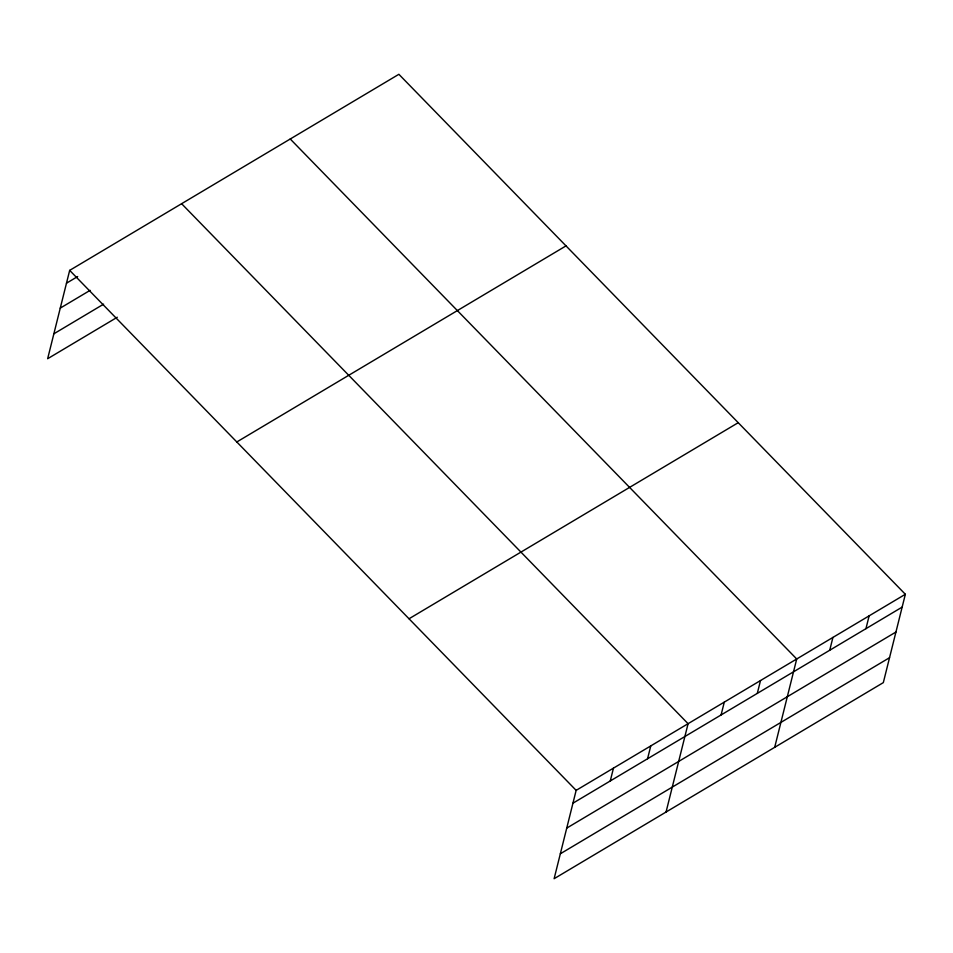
<?xml version="1.0" encoding="UTF-8"?>
<svg xmlns="http://www.w3.org/2000/svg" width="953" height="953" viewBox="0 0 953 953"><rect width="100%" height="100%" fill="white"/><g stroke="black" fill="none" stroke-linecap="round" stroke-linejoin="round"><path stroke-width="1.43" d="M905.35 594.279L576.148 790.359L554.122 878.702L883.324 682.622L905.35 594.279L398.878 74.298L69.676 270.378L47.65 358.721L117.29 317.23M610.265 780.972L613.458 768.142M647.575 758.743L650.768 745.913M666.052 812.039L688.078 723.696L181.606 203.704M721.087 714.953L724.292 702.123M757.301 693.379L760.506 680.561M774.694 747.331L796.72 658.988L290.236 138.995M829.729 650.244L832.922 637.426M865.943 628.682L869.136 615.852M66.484 283.196L77.669 276.537M60.265 308.117L90.118 290.343M53.868 333.8L103.603 304.162M236.809 441.966L566.011 245.886M409.016 618.771L738.218 422.691M572.956 803.188L902.157 607.109M566.737 828.109L895.939 632.03M560.34 853.781L889.542 657.701M69.676 270.378L576.148 790.359"/></g></svg>
